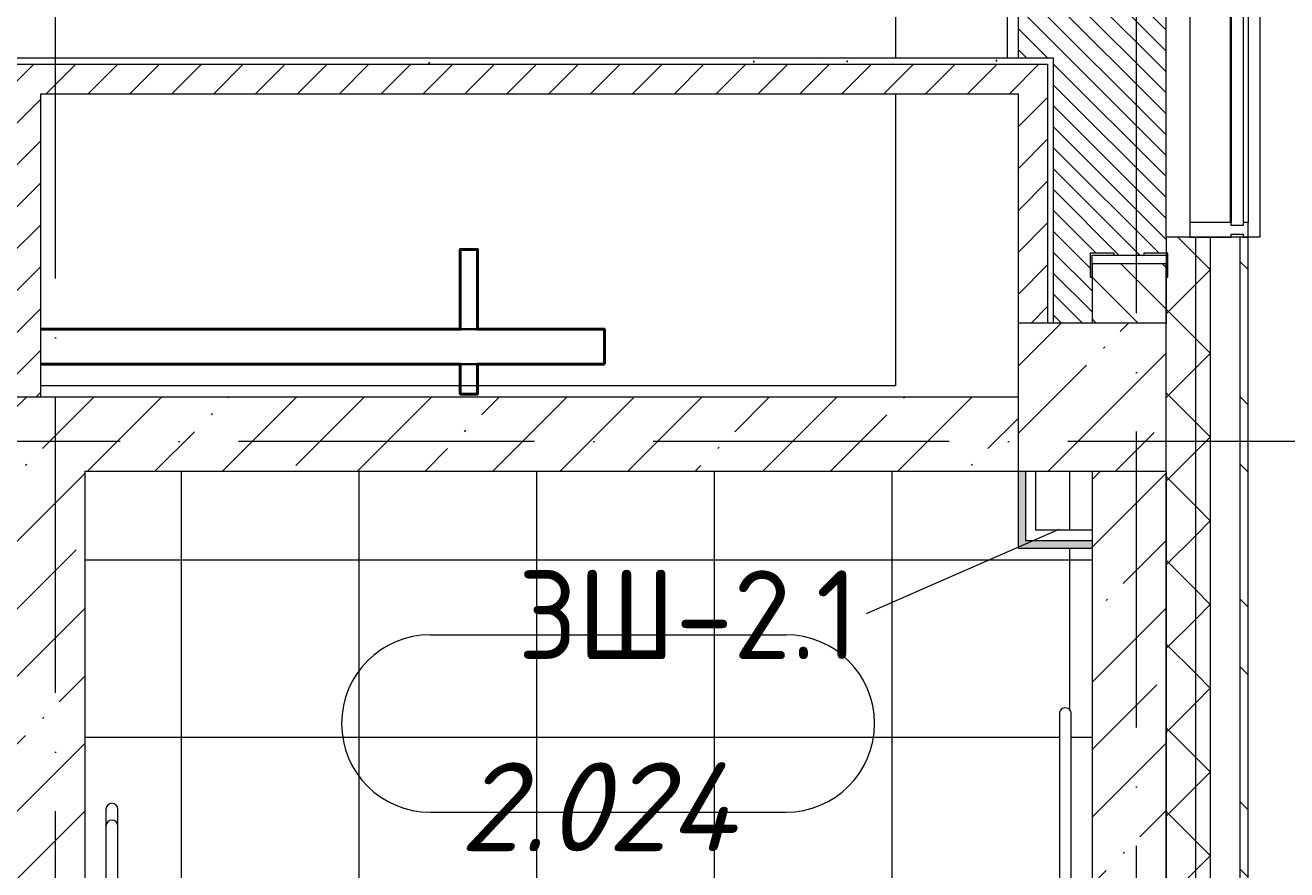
# Model space of a CAD drawing. Header units: millimetres. Extents: x -6467 to 105918, y -7090 to 92481.
# Drawn here: x 97397 to 101658, y 53834 to 56688 of the extents above; entities that cross this region are included whole.
import ezdxf

# ---------------------------------------------------------------- set-up
doc = ezdxf.new("R2010")
doc.units = ezdxf.units.MM
doc.linetypes.add('50_200_ШТРИХ_1Т_ш5_п1_п1_', pattern=[1400, 1000, -200, 0, -200])
doc.linetypes.add('IMPORT-200_ШТРИХ__ш1_п0_6_ _4_', pattern=[128000, 80000, -48000])
for name, color, linetype, lineweight, true_color in [('A-AREA-IDEN-1', 7, 'Continuous', 9, 0xaaaaaa), ('A-FLOR-PATT-1', 7, 'Continuous', 5, 0xd61c12), ('A-GENM-1', 7, 'Continuous', 9, 0xaaaaaa), ('A-GENM-2', 7, 'Continuous', 20, 0xaaaaaa), ('A-WALL-1', 7, 'Continuous', 5, 0x77b143), ('A-WALL-3', 7, 'Continuous', 5, 0x787878), ('I-WALL-1', 7, 'Continuous', 5, 0x787878), ('S-STRS-2', 7, 'Continuous', 5, 0xbfbfbf), ('мебель 2 этаж-1', 7, 'Continuous', 40, 0xaaaaaa), ('Оси-3', 7, '50_200_ШТРИХ_1Т_ш5_п1_п1_', 9, 0xaaaaaa), ('ТХ_функционал-13', 7, 'IMPORT-200_ШТРИХ__ш1_п0_6_ _4_', 20, 0xaaaaaa), ('ТХ_функционал-2', 7, 'Continuous', 40, 0xaaaaaa), ('ТХ_функционал-4', 7, 'Continuous', 20, 0xaaaaaa), ('ТХ_функционал-9', 7, 'Continuous', 30, 0xaaaaaa)]:
    doc.layers.add(name, color=color, linetype=linetype, lineweight=lineweight, true_color=true_color)
for name, color, linetype, lineweight in [('A-FLOR', 7, 'Continuous', 9), ('A-GLAZ', 7, 'Continuous', 5), ('A-GLAZ-CWMG', 7, 'Continuous', 9), ('A-GLAZ-CWMG-1', 7, 'Continuous', 20), ('A-WALL', 7, 'Continuous', 5), ('A-WALL-FNSH-1', 7, 'Continuous', 5), ('A-WALL-IDEN', 7, 'Continuous', 9), ('I-WALL', 7, 'Continuous', 5), ('S-COLS', 7, 'Continuous', 9), ('S-COLS-1', 7, 'Continuous', 5), ('Ограждение', 7, 'Continuous', 9)]:
    doc.layers.add(name, color=color, linetype=linetype, lineweight=lineweight)
doc.styles.add('GOST Common', font='GOST_Common.ttf', dxfattribs={"height": 300})
doc.styles.add('ISOCPEUR_I', font='isocpeui.ttf', dxfattribs={"height": 300})
pattern_1 = [(45, (0, 0), (-228.0985, 228.0985), []), (45, (228.1, 0), (-228.0985, 228.0985), [403.225, -80.645, 6.706, -73.939])]
pattern_2 = [(45, (0, 0), (-141.42136, 141.42136), []), (135, (0, 0), (-141.42136, -141.42136), [])]
pattern_3 = [(0, (0, 0), (406.4, 101.6), [6.706, -298.094, 6.706, -298.094, -1625.6]), (0, (0, 0), (406.4, 101.6), [-609.6, 6.706, -602.894, 6.706, -298.094, -711.2]), (0, (0, 0), (406.4, 101.6), [-1524, 6.706, -196.494, 6.706, -501.294]), (120, (152.4, 50.8), (-291.18818, 301.15272), [6.706, -298.094, 6.706, -298.094, -1625.6]), (120, (152.4, 50.8), (-291.18818, 301.15272), [-609.6, 6.706, -602.894, 6.706, -298.094, -711.2]), (120, (152.4, 50.8), (-291.18818, 301.15272), [-1524, 6.706, -196.494, 6.706, -501.294]), (240, (203.2, 254), (-115.21182, -402.75272), [6.706, -298.094, 6.706, -298.094, -1625.6]), (240, (203.2, 254), (-115.21182, -402.75272), [-609.6, 6.706, -602.894, 6.706, -298.094, -711.2]), (240, (203.2, 254), (-115.21182, -402.75272), [-1524, 6.706, -196.494, 6.706, -501.294])]
pattern_4 = [(45, (0, 0), (-70.71068, 70.71068), [])]

# ---------------------------------------------------------------- blocks, each defined once
blk = doc.blocks.new('О_Элемент поручня_Пристенный_Двухуровневый_Труба_ГОСТ 87321 - О_Элемент поручня_Пристенный_Двухуровневый_Труба_ГОСТ 8732-78 2-26130338-АИ_План этажа Радиаторы_2')
at = {"layer": 'Ограждение'}
for p, q in [((-4422.9, 40), (-4480, 40)), ((-4480, 0), (-4422.9, 0))]:
    blk.add_line(p, q, dxfattribs=at)
blk.add_arc((-4480, 20), 20, 90, 270, dxfattribs=at)
blk = doc.blocks.new('Прямоугольный импост - Импост структурный с накладкой - 180мм-22877075-АИ_План этажа Радиаторы_2')
at = {"layer": 'A-GLAZ-CWMG'}
for p, q in [((101330, 56799.2), (101330, 56021)), ((101510, 56799.2), (101510, 56021)), ((101527, 56799.2), (101527, 56021))]:
    blk.add_line(p, q, dxfattribs=at)
blk = doc.blocks.new('Прямоугольный импост - Импост структурный с накладкой - 180мм-22437297-АИ_План этажа Радиаторы_2')
at = {"layer": 'A-GLAZ-CWMG-1'}
for p, q in [((0, 17), (-50, 17)), ((-50, 17), (-50, 0)), ((-50, 0), (-40, 0)), ((-40, 0), (-40, -40)), ((-10, -40), (-10, 0)), ((-10, 0), (0, 0)), ((0, 0), (0, 17)), ((-40, -40), (-50, -40)), ((-50, -40), (-50, -180)), ((0, -40), (-10, -40)), ((0, -180), (0, -40)), ((-50, -180), (0, -180))]:
    blk.add_line(p, q, dxfattribs=at)
blk = doc.blocks.new('О_Элемент поручня_Пристенный_Двухуровневый_Труба_ГОСТ 87321 - О_Элемент поручня_Пристенный_Двухуровневый_Труба_ГОСТ 8732-78 2-20512541-АИ_План этажа Радиаторы_2')
at = {"layer": 'Ограждение'}
for p, q in [((280, 40), (-4640, 40)), ((-4640, 0), (280, 0))]:
    blk.add_line(p, q, dxfattribs=at)
for centre, start, end in [((-4640, 20), 90, 270), ((280, 20), 270, 90)]:
    blk.add_arc(centre, 20, start, end, dxfattribs=at)
blk = doc.blocks.new('BSC_Колонна _Прямоугольная - 500х500-V317-АИ_План этажа Радиаторы_2')
at = {"layer": 'S-COLS-1'}
h = blk.add_hatch(dxfattribs=at)
h.set_pattern_fill('FP_213', color=256, style=0, pattern_type=2)
h.set_pattern_definition([(315, (-55431.04, 101000), (228.0985, 228.0985), []), (315, (-55431.04, 100771.9), (228.0985, 228.0985), [403.225, -80.645, 6.706, -73.939])])
h.paths.add_polyline_path([(-250, 172.7), (-250, -250), (250, -250), (250, 250), (-250, 250)])
for p, q in [((250, 250), (-250, 250)), ((-250, 250), (-250, -250)), ((250, -250), (250, 250)), ((-250, -250), (250, -250))]:
    blk.add_line(p, q, dxfattribs=at)
blk = doc.blocks.new('О_Элемент поручня_Пристенный_Двухуровневый_Труба_ГОСТ 87321 - О_Элемент поручня_Пристенный_Двухуровневый_Труба_ГОСТ 8732-78 2-V351-АИ_План этажа Радиаторы_2')
at = {"layer": 'Ограждение'}
for p, q in [((280, 40), (-4480, 40)), ((-4480, 0), (280, 0))]:
    blk.add_line(p, q, dxfattribs=at)
for centre, start, end in [((-4480, 20), 90, 270), ((280, 20), 270, 90)]:
    blk.add_arc(centre, 20, start, end, dxfattribs=at)
blk = doc.blocks.new('Фахверк _газобетон торцы_306 - Фахверк _газобетон торцы_-25573647-АИ_План этажа Радиаторы_2')
at = {"layer": 'A-GENM-2'}
for p, q in [((89406, 156989.3), (89325, 156989.3)), ((89325, 156989.3), (89325, 156983.3)), ((89325, 156983.3), (89400, 156983.3)), ((89400, 156983.3), (89400, 156908.3)), ((89406, 156908.3), (89406, 156989.3)), ((89400, 156908.3), (89406, 156908.3)), ((89406, 156808.3), (89400, 156808.3)), ((89400, 156808.3), (89400, 156733.3)), ((89406, 156727.3), (89406, 156808.3)), ((89400, 156733.3), (89325, 156733.3)), ((89325, 156733.3), (89325, 156727.3)), ((89325, 156727.3), (89406, 156727.3))]:
    blk.add_line(p, q, dxfattribs=at)
blk = doc.blocks.new('Отлив_СКБ - Отлив витража-25819251-АИ_План этажа Радиаторы_2')
at = {"layer": 'A-GLAZ'}
for p, q in [((13650, 100), (0, 100)), ((13650, 100), (13650, 59)), ((12821.875, 2), (13600, 2)), ((13600, 0), (12821.875, 0))]:
    blk.add_line(p, q, dxfattribs=at)
blk = doc.blocks.new('мебель 2 этаж-28800768-АИ_План этажа Радиаторы_2')
at = {"layer": 'ТХ_функционал-13', "flags": 128}
for points in [[(96225.5, 64491.2), (102599.5, 64491.2), (102599.5, 58291.3)], [(102599.5, 58171.3), (102599.5, 57184.2), (99713.5, 57184.2)]]:
    blk.add_lwpolyline(points, dxfattribs=at)
at = {"layer": 'ТХ_функционал-2', "flags": 128}
for points in [[(101616.8, 57257), (101616.8, 57375.7), (101188, 57375.7), (101188, 57645.3), (101130.1, 57645.3), (101130.1, 57375.7), (99713.5, 57375.7)], [(99713.5, 57257), (101130.1, 57257), (101130.1, 57156.3), (101188, 57156.3), (101188, 57257), (101617, 57257)]]:
    blk.add_lwpolyline(points, dxfattribs=at)
at = {"layer": 'ТХ_функционал-4', "flags": 128}
for points in [[(101130.1, 57375.7), (101130.1, 57645.3), (101188, 57645.3), (101188, 57375.7)], [(101188, 57257), (101188, 57156.3), (101130.1, 57156.3), (101130.1, 57257)]]:
    blk.add_lwpolyline(points, dxfattribs=at)
at = {"layer": 'ТХ_функционал-9'}
blk.add_line((101617, 57257), (99713.5, 57257), dxfattribs=at)
at = {"layer": 'ТХ_функционал-9', "flags": 128}
blk.add_lwpolyline([(99713.5, 57375.7), (101617, 57375.7), (101617, 57257)], dxfattribs=at)
blk = doc.blocks.new('AAR_СКБ_Марка_помещения_1_5 ммп - Номер-27962133-АИ_План этажа Радиаторы_2')
at = {"layer": 'A-AREA-IDEN-1'}
for p, q in [((-2.987, 3), (3.013, 3)), ((-2.987, 0), (3.013, 0))]:
    blk.add_line(p, q, dxfattribs=at)
for centre, start, end in [((-2.987, 1.5), 90, 270), ((3.013, 1.5), 270, 90)]:
    blk.add_arc(centre, 1.5, start, end, dxfattribs=at)

msp = doc.modelspace()

# ---------------------------------------------------------------- hatches: boundary and pattern name
at = {"layer": 'A-FLOR-PATT-1'}
h = msp.add_hatch(dxfattribs=at)
h.set_pattern_fill('FP_315', color=256, style=0, pattern_type=2)
h.set_pattern_definition([(315, (101000, 58406.04), (35.3553, 35.3553), [])])
h.paths.add_polyline_path([(100870, 55681), (101000, 55681), (101000, 55836), (100994, 55836), (100994, 55917), (101075, 55917), (101075, 55911), (101175, 55911), (101175, 55917), (101250, 55917), (101250, 61131), (100750, 61131), (100750, 56576), (100870, 56576), (100870, 55881)])
at = {"layer": 'A-WALL'}
h = msp.add_hatch(dxfattribs=at)
h.set_pattern_fill('FP_125', color=256, style=0, pattern_type=2)
h.set_pattern_definition(pattern_2)
h.paths.add_polyline_path([(101400, 47071), (101400, 47571), (101350, 47571), (101350, 47071)])
h.paths.add_polyline_path([(101400, 48421), (101400, 55971), (101350, 55971), (101350, 48421)])
h.paths.add_polyline_path([(101400, 69621), (101400, 70921), (101350, 70921), (101350, 69621)])
h.paths.add_polyline_path([(101400, 72621), (101400, 73921), (101350, 73921), (101350, 72621)])
h.paths.add_polyline_path([(101350, 75621), (101400, 75621), (101400, 76921), (101350, 76921), (101350, 75712.5)])
h.paths.add_polyline_path([(101400, 78621), (101400, 79821), (101350, 79821), (101350, 78621)])
h.paths.add_polyline_path([(101400, 81521), (101400, 85780.7), (101350, 85780.7), (101350, 81521)])
h = msp.add_hatch(dxfattribs=at)
h.set_pattern_fill('FP_125', color=256, style=0, pattern_type=2)
h.set_pattern_definition(pattern_2)
h.paths.add_polyline_path([(101350, 47071), (101350, 47571), (101250, 47571), (101250, 47071)])
h.paths.add_polyline_path([(101350, 48421), (101350, 55971), (101250, 55971), (101250, 48421)])
h.paths.add_polyline_path([(101350, 69621), (101350, 70921), (101250, 70921), (101250, 69621)])
h.paths.add_polyline_path([(101350, 72621), (101350, 73921), (101250, 73921), (101250, 72621)])
h.paths.add_polyline_path([(101350, 75621), (101350, 76921), (101250, 76921), (101250, 75621)])
h.paths.add_polyline_path([(101250, 78621), (101350, 78621), (101350, 79821), (101250, 79821), (101250, 79081)])
h.paths.add_polyline_path([(101250, 81521), (101350, 81521), (101350, 85680.7), (101250, 85680.7), (101250, 81530.7)])
h = msp.add_hatch(dxfattribs=at)
h.set_pattern_fill('FP_1', color=256, style=0, pattern_type=2)
h.set_pattern_definition(pattern_1)
h.paths.add_polyline_path([(100750, 55181), (100750, 55431), (97350, 55431), (97350, 55181), (99166.3, 55181)])
h = msp.add_hatch(dxfattribs=at)
h.set_pattern_fill('FP_1', color=256, style=0, pattern_type=2)
h.set_pattern_definition(pattern_1)
h.paths.add_polyline_path([(97600, 47081), (97600, 47296), (97350, 47296), (97350, 47081)])
h.paths.add_polyline_path([(97600, 48946), (97600, 55181), (97350, 55181), (97350, 48946), (97505.3, 48946)])
h = msp.add_hatch(dxfattribs=at)
h.set_pattern_fill('FP_1', color=256, style=0, pattern_type=2)
h.set_pattern_definition(pattern_1)
h.paths.add_polyline_path([(101250, 46831), (101250, 47521), (101000, 47521), (101000, 46831)])
h.paths.add_polyline_path([(101250, 48521), (101250, 55181), (101000, 55181), (101000, 48521)])
at = {"layer": 'A-WALL-1'}
for points in [[(100750, 54946), (100775, 54946), (100775, 55181), (100750, 55181), (100750, 54981)], [(101000, 54921), (101000, 54946), (100750, 54946), (100750, 54921), (100827.3, 54921)]]:
    msp.add_hatch(color=256, dxfattribs=at).paths.add_polyline_path(points)
at = {"layer": 'A-WALL-3'}
h = msp.add_hatch(dxfattribs=at)
h.set_pattern_fill('FP_124', color=256, style=0, pattern_type=2)
h.set_pattern_definition([(135, (0, 0), (-342.1478, -342.1478), []), (135, (228.1, 0), (-342.1478, -342.1478), [])])
h.paths.add_polyline_path([(101527, 47071), (101527, 47571), (101500, 47571), (101500, 47071)])
h.paths.add_polyline_path([(101527, 48421), (101527, 55971), (101500, 55971), (101500, 48421)])
h.paths.add_polyline_path([(101500, 69621), (101527, 69621), (101527, 70921), (101500, 70921), (101500, 70081)])
h.paths.add_polyline_path([(101500, 72621), (101527, 72621), (101527, 73921), (101500, 73921), (101500, 72896.7)])
h.paths.add_polyline_path([(101527, 75621), (101527, 76921), (101500, 76921), (101500, 75621)])
h.paths.add_polyline_path([(101527, 78621), (101527, 79821), (101500, 79821), (101500, 78621)])
h.paths.add_polyline_path([(101500, 81521), (101527, 81521), (101527, 85930.7), (101500, 85930.7), (101500, 81695.9)])
at = {"layer": 'I-WALL'}
h = msp.add_hatch(dxfattribs=at)
h.set_pattern_fill('FP_4', color=256, style=0, pattern_type=2)
h.set_pattern_definition(pattern_4)
h.paths.add_polyline_path([(97350, 55431), (97450, 55431), (97450, 56556), (97350, 56556), (97350, 56002.4)])
h = msp.add_hatch(dxfattribs=at)
h.set_pattern_fill('FP_4', color=256, style=0, pattern_type=2)
h.set_pattern_definition(pattern_4)
h.paths.add_polyline_path([(100850, 56456), (100850, 56556), (97450, 56556), (97450, 56456), (100827.3, 56456)])
h = msp.add_hatch(dxfattribs=at)
h.set_pattern_fill('FP_4', color=256, style=0, pattern_type=2)
h.set_pattern_definition(pattern_4)
h.paths.add_polyline_path([(100850, 55681), (100850, 56456), (100750, 56456), (100750, 55681), (100827.3, 55681)])
h = msp.add_hatch(dxfattribs=at)
h.set_pattern_fill('FP_2', color=256, style=0, pattern_type=2)
h.set_pattern_definition([(135, (0, 0), (-70.71068, -70.71068), [])])
h.paths.add_polyline_path([(101000, 55681), (101250, 55681), (101250, 55881), (101000, 55881)])
at = {"layer": 'I-WALL-1'}
h = msp.add_hatch(dxfattribs=at)
h.set_pattern_fill('FP_3', color=256, style=0, pattern_type=2)
h.set_pattern_definition(pattern_3)
h.paths.add_polyline_path([(100850, 56556), (100870, 56556), (100870, 56576), (97350, 56576), (97350, 56556), (100827.3, 56556)])
h = msp.add_hatch(dxfattribs=at)
h.set_pattern_fill('FP_3', color=256, style=0, pattern_type=2)
h.set_pattern_definition(pattern_3)
h.paths.add_polyline_path([(100850, 55681), (100870, 55681), (100870, 56556), (100850, 56556), (100850, 56002.4)])
at = {"layer": 'S-STRS-2'}
h = msp.add_hatch(dxfattribs=at)
h.set_pattern_fill('FP_144', color=256, style=0, pattern_type=2)
h.set_pattern_definition([(270, (98525, 53681.04), (600, 4e-14), []), (0, (98525, 53681.04), (0, 600), [])])
h.paths.add_polyline_path([(97600, 53681), (97670, 53681), (97670.7, 54043.7), (97680, 54055.9), (97695.2, 54057.9), (97704.1, 54052.7), (97710, 54038.5), (97710, 53681), (99059.6, 53681), (99057.9, 53706), (99041.5, 53706), (99047, 53734.4), (99056.5, 53748), (99062.5, 53753.4), (99096.9, 53769.8), (99108.5, 53771), (99475.1, 53768.9), (99491.6, 53764.2), (99510.9, 53749.3), (99525, 53724), (99529, 53706), (99523.1, 53706), (99523.1, 53698.3), (99510, 53697), (99495, 53699.4), (99494.7, 53706), (99492.5, 53706), (99486.5, 53722.1), (99473, 53733.7), (99472.6, 53731.5), (99465.8, 53731), (99097.6, 53728.9), (99099.6, 53728), (99099.6, 53681), (99169.6, 53681), (99169.6, 53691), (99200.2, 53691), (99201.5, 53726), (99209.8, 53726), (99209.8, 53681), (99360.2, 53681), (99361.5, 53726), (99369.8, 53726), (99369.8, 53681), (100890, 53681), (100890.7, 54366.3), (100900, 54378.4), (100917.8, 54378.4), (100927.3, 54371.1), (100930, 54361.1), (100930, 53681), (101000, 53681), (101000, 54921), (100750, 54921), (100750, 55181), (97600, 55181), (97600, 53860.2)])
h.paths.add_polyline_path([(99200.2, 53681), (99200.2, 53688), (99172.6, 53688), (99172.6, 53681), (99199.6, 53681)])
h.paths.add_polyline_path([(99530, 53706), (99528.2, 53721.6), (99529, 53714.7)])
h.paths.add_polyline_path([(100827.3, 54981), (101000, 54981), (101000, 55181), (100810, 55181), (100810, 54981)])

# ---------------------------------------------------------------- linework, layer by layer
at = {"layer": 'A-FLOR'}
for p, q in [((101250, 55971), (101250, 61131)), ((101075, 55911), (101175, 55911))]:
    msp.add_line(p, q, dxfattribs=at)
at = {"layer": 'A-WALL'}
for p, q in [((100715, 56576), (100715, 61071)), ((100750, 61071), (100750, 56576)), ((97350, 56556), (100850, 56556)), ((100850, 56556), (100850, 55681)), ((101350, 48421), (101350, 55971)), ((101400, 48421), (101400, 55971)), ((101500, 48421), (101500, 55971)), ((101250, 55881), (101000, 55881)), ((101000, 55881), (101000, 55681)), ((101250, 55681), (101250, 55881)), ((100750, 55431), (93950, 55431)), ((97600, 55181), (100750, 55181)), ((97600, 48951), (97600, 55181)), ((100775, 55181), (100775, 54946)), ((100810, 54981), (100810, 55181)), ((101000, 55181), (101000, 48521)), ((101250, 48521), (101250, 55181)), ((101000, 54981), (100810, 54981)), ((100775, 54946), (101000, 54946))]:
    msp.add_line(p, q, dxfattribs=at)
at = {"layer": 'A-WALL-FNSH-1'}
for p, q in [((100870, 56576), (97330, 56576)), ((100870, 55681), (100870, 56576)), ((97450, 56456), (100750, 56456)), ((97450, 55431), (97450, 56456)), ((100750, 56456), (100750, 55681)), ((101250, 55971), (101250, 55681)), ((101527, 55971), (101250, 55971)), ((101527, 48421), (101527, 55971)), ((100750, 55181), (100750, 54921)), ((101250, 55181), (101250, 48421)), ((100750, 54921), (101000, 54921))]:
    msp.add_line(p, q, dxfattribs=at)
at = {"layer": 'A-WALL-IDEN'}
msp.add_line((100887.8, 54983.4), (100236.9, 54699), dxfattribs=at)
at = {"layer": 'Оси-3'}
for p, q in [((97500, 47431), (97500, 91281)), ((101150, -5889.7), (101150, 91281)), ((104718, 55281), (-5267.3, 55281))]:
    msp.add_line(p, q, dxfattribs=at)

# ---------------------------------------------------------------- block references
at = {"layer": 'A-AREA-IDEN-1', "xscale": 199.9999999999999, "yscale": 199.9999999999999, "zscale": 199.9999999999999}
msp.add_blockref('AAR_СКБ_Марка_помещения_1_5 ммп - Номер-27962133-АИ_План этажа Радиаторы_2', (99363, 54028), dxfattribs=at)
at = {"layer": 'A-GENM-1', "rotation": 89.9999999999999}
msp.add_blockref('Фахверк _газобетон торцы_306 - Фахверк _газобетон торцы_-25573647-АИ_План этажа Радиаторы_2', (257983.3, -33489), dxfattribs=at)
at = {"layer": 'A-GLAZ', "rotation": 269.9999999999995}
msp.add_blockref('Отлив_СКБ - Отлив витража-25819251-АИ_План этажа Радиаторы_2', (101468, 69621), dxfattribs=at)
at = {"layer": 'A-GLAZ-CWMG'}
msp.add_blockref('Прямоугольный импост - Импост структурный с накладкой - 180мм-22877075-АИ_План этажа Радиаторы_2', (0, 0), dxfattribs=at)
at = {"layer": 'A-GLAZ-CWMG', "rotation": 269.999999999998}
msp.add_blockref('Прямоугольный импост - Импост структурный с накладкой - 180мм-22437297-АИ_План этажа Радиаторы_2', (101510, 55971), dxfattribs=at)
at = {"layer": 'S-COLS', "rotation": 89.9999999999999}
msp.add_blockref('BSC_Колонна _Прямоугольная - 500х500-V317-АИ_План этажа Радиаторы_2', (101000, 55431), dxfattribs=at)
at = {"layer": 'мебель 2 этаж-1'}
msp.add_blockref('мебель 2 этаж-28800768-АИ_План этажа Радиаторы_2', (-2263.5, -1715.2), dxfattribs=at)
at = {"layer": 'Ограждение'}
for name, p, rotation in [('О_Элемент поручня_Пристенный_Двухуровневый_Труба_ГОСТ 87321 - О_Элемент поручня_Пристенный_Двухуровневый_Труба_ГОСТ 8732-78 2-20512541-АИ_План этажа Радиаторы_2', (100930, 54081.1), 89.99999999999987), ('О_Элемент поручня_Пристенный_Двухуровневый_Труба_ГОСТ 87321 - О_Элемент поручня_Пристенный_Двухуровневый_Труба_ГОСТ 8732-78 2-26130338-АИ_План этажа Радиаторы_2', (97670, 49558.5), 269.9999999999999), ('О_Элемент поручня_Пристенный_Двухуровневый_Труба_ГОСТ 87321 - О_Элемент поручня_Пристенный_Двухуровневый_Труба_ГОСТ 8732-78 2-V351-АИ_План этажа Радиаторы_2', (97670, 49501.4), 269.9999999999999)]:
    msp.add_blockref(name, p, dxfattribs=dict(at, rotation=rotation))

# ---------------------------------------------------------------- texts
at = {"layer": 'A-AREA-IDEN-1', "insert": (99328.3, 53896.5), "char_height": 300, "width": 992, "attachment_point": 8, "line_spacing_factor": 1.139951, "style": 'ISOCPEUR_I'}
msp.add_mtext('\\pt2540.001,5079.999,7620,10160.001,12699.999,15240,17780.001,20319.999,22860,25400.001,27939.999,30480,33020.001,35559.999,38100,40640.001,43179.999,45720,48260.001,50799.999,53340,55880.001,58419.999,60960,63500.001,66039.999,68580,71120.001,73659.999,76200,78740.001,81279.999;2.024', dxfattribs=at)
at = {"layer": 'A-WALL-IDEN', "insert": (99635.9, 54845.5), "char_height": 300, "width": 1190, "attachment_point": 2, "line_spacing_factor": 1.022766, "style": 'GOST Common'}
msp.add_mtext('\\pt80.001,159.999,240,320.001,399.999,480,560.001,639.999,720,800.001,879.999,960,1040.001,1119.999,1200,1280.001,1359.999,1440,1520.001,1599.999,1680,1760.001,1839.999,1920,2000.001,2079.999,2160,2240.001,2319.999,2400,2480.001,2559.999;ЗШ-2.1', dxfattribs=at)

doc.saveas('drawing.dxf')
